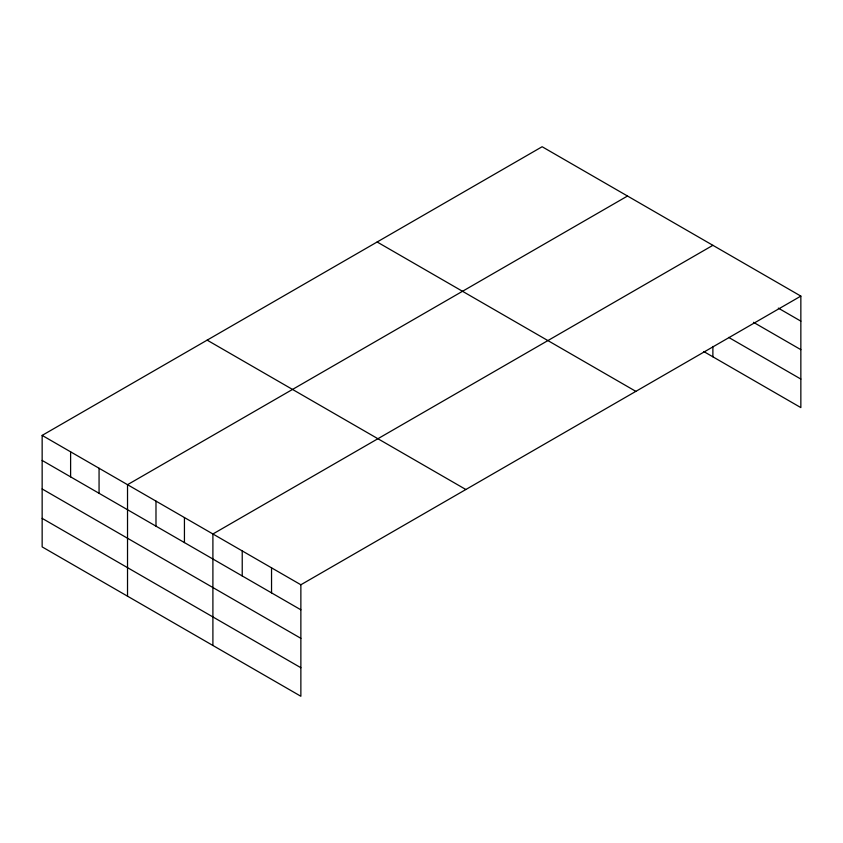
<?xml version="1.0" encoding="UTF-8"?>
<svg xmlns="http://www.w3.org/2000/svg" width="843" height="843" viewBox="0 0 843 843"><rect width="100%" height="100%" fill="white"/><g stroke="black" fill="none" stroke-linecap="round" stroke-linejoin="round"><path stroke-width="1.26" d="M800.85 296.104L542.133 146.735L42.15 435.399L42.15 546.896L300.867 696.265L300.867 584.768L800.85 296.104L800.85 407.601L703.779 351.552M627.508 196.029L127.525 484.693L127.525 596.18M712.883 245.324L212.9 533.988L212.9 645.475M778.3 308.116L800.85 321.141M753.484 322.321L800.85 349.666M728.679 337.4L800.85 379.065M377.137 241.994L635.854 391.363M207.146 340.14L465.863 489.509M42.15 435.399L300.867 584.768M42.15 460.436L300.867 609.805M42.15 488.961L300.867 638.33M42.15 518.361L300.867 667.73M712.883 346.441L712.883 356.81M271.541 567.845L271.541 592.871M242.226 550.911L242.226 575.948M184.438 517.56L184.438 542.586M155.987 501.121L155.987 526.158M99.063 468.265L99.063 493.292M70.612 451.837L70.612 476.864"/></g></svg>
